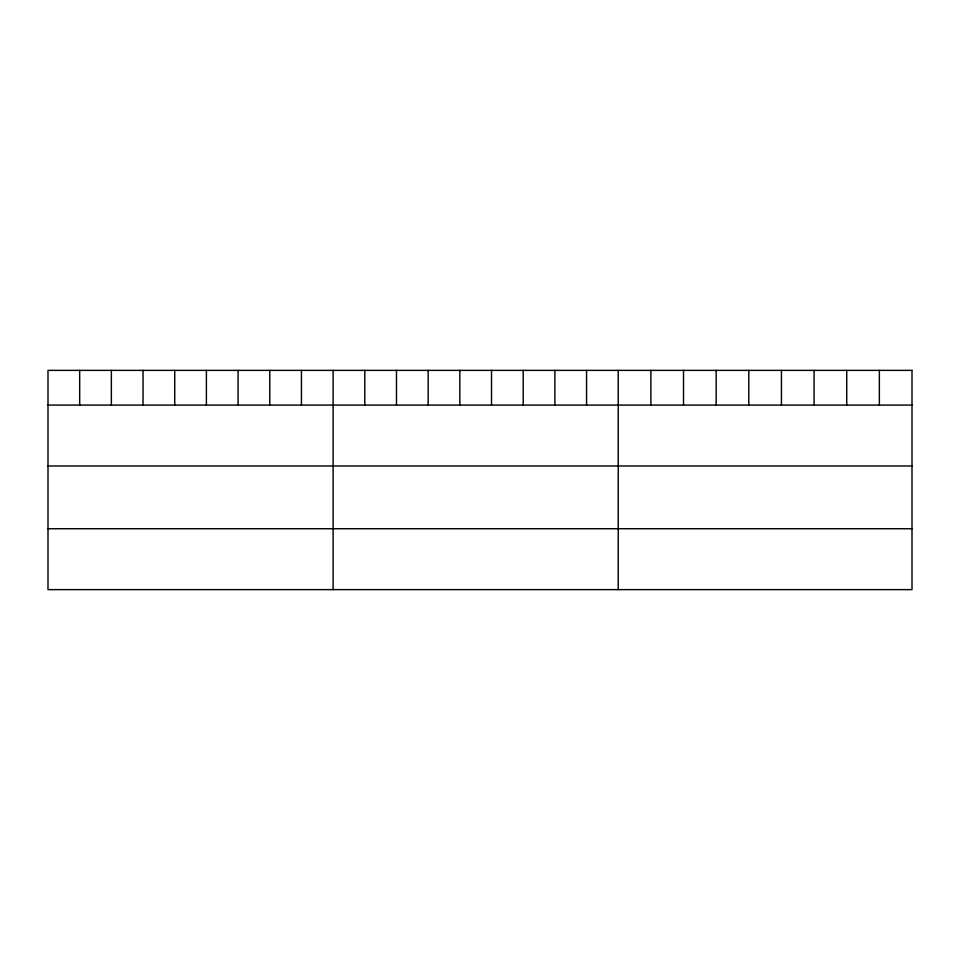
<?xml version="1.0" encoding="UTF-8"?>
<svg xmlns="http://www.w3.org/2000/svg" width="960" height="960" viewBox="0 0 960 960"><rect width="100%" height="100%" fill="white"/><g stroke="black" fill="none" stroke-linecap="round" stroke-linejoin="round"><path stroke-width="1.44" d="M48 405.084L912 405.084M48 465.984L912 465.984M48 528.732L912 528.732M879.36 370.368L879.36 405.084M846.72 370.368L846.72 405.084M814.08 370.368L814.08 405.084M781.44 370.368L781.44 405.084M748.8 370.368L748.8 405.084M716.16 370.368L716.16 405.084M683.52 370.368L683.52 405.084M650.88 370.368L650.88 405.084M618.24 370.368L618.24 589.632M586.56 370.368L586.56 405.084M554.88 370.368L554.88 405.084M523.2 370.368L523.2 405.084M491.52 370.368L491.52 405.084M459.84 370.368L459.84 405.084M428.16 370.368L428.16 405.084M396.48 370.368L396.48 405.084M364.8 370.368L364.8 405.084M333.12 370.368L333.12 589.632M301.44 370.368L301.44 405.084M269.76 370.368L269.76 405.084M238.08 370.368L238.08 405.084M206.4 370.368L206.4 405.084M174.72 370.368L174.72 405.084M143.04 370.368L143.04 405.084M111.36 370.368L111.36 405.084M79.68 370.368L79.68 405.084M912 370.368L48 370.368L48 589.632L912 589.632L912 370.368"/></g></svg>
